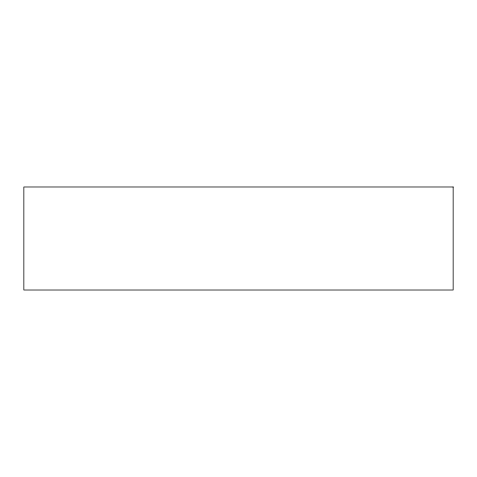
<?xml version="1.0" encoding="UTF-8"?>
<svg xmlns="http://www.w3.org/2000/svg" width="477" height="477" viewBox="0 0 477 477"><rect width="100%" height="100%" fill="white"/><g stroke="black" fill="none" stroke-linecap="round" stroke-linejoin="round"><path stroke-width="0.72" d="M453.15 186.984L23.85 186.984L23.85 290.016L453.15 290.016L453.15 186.984"/></g></svg>
